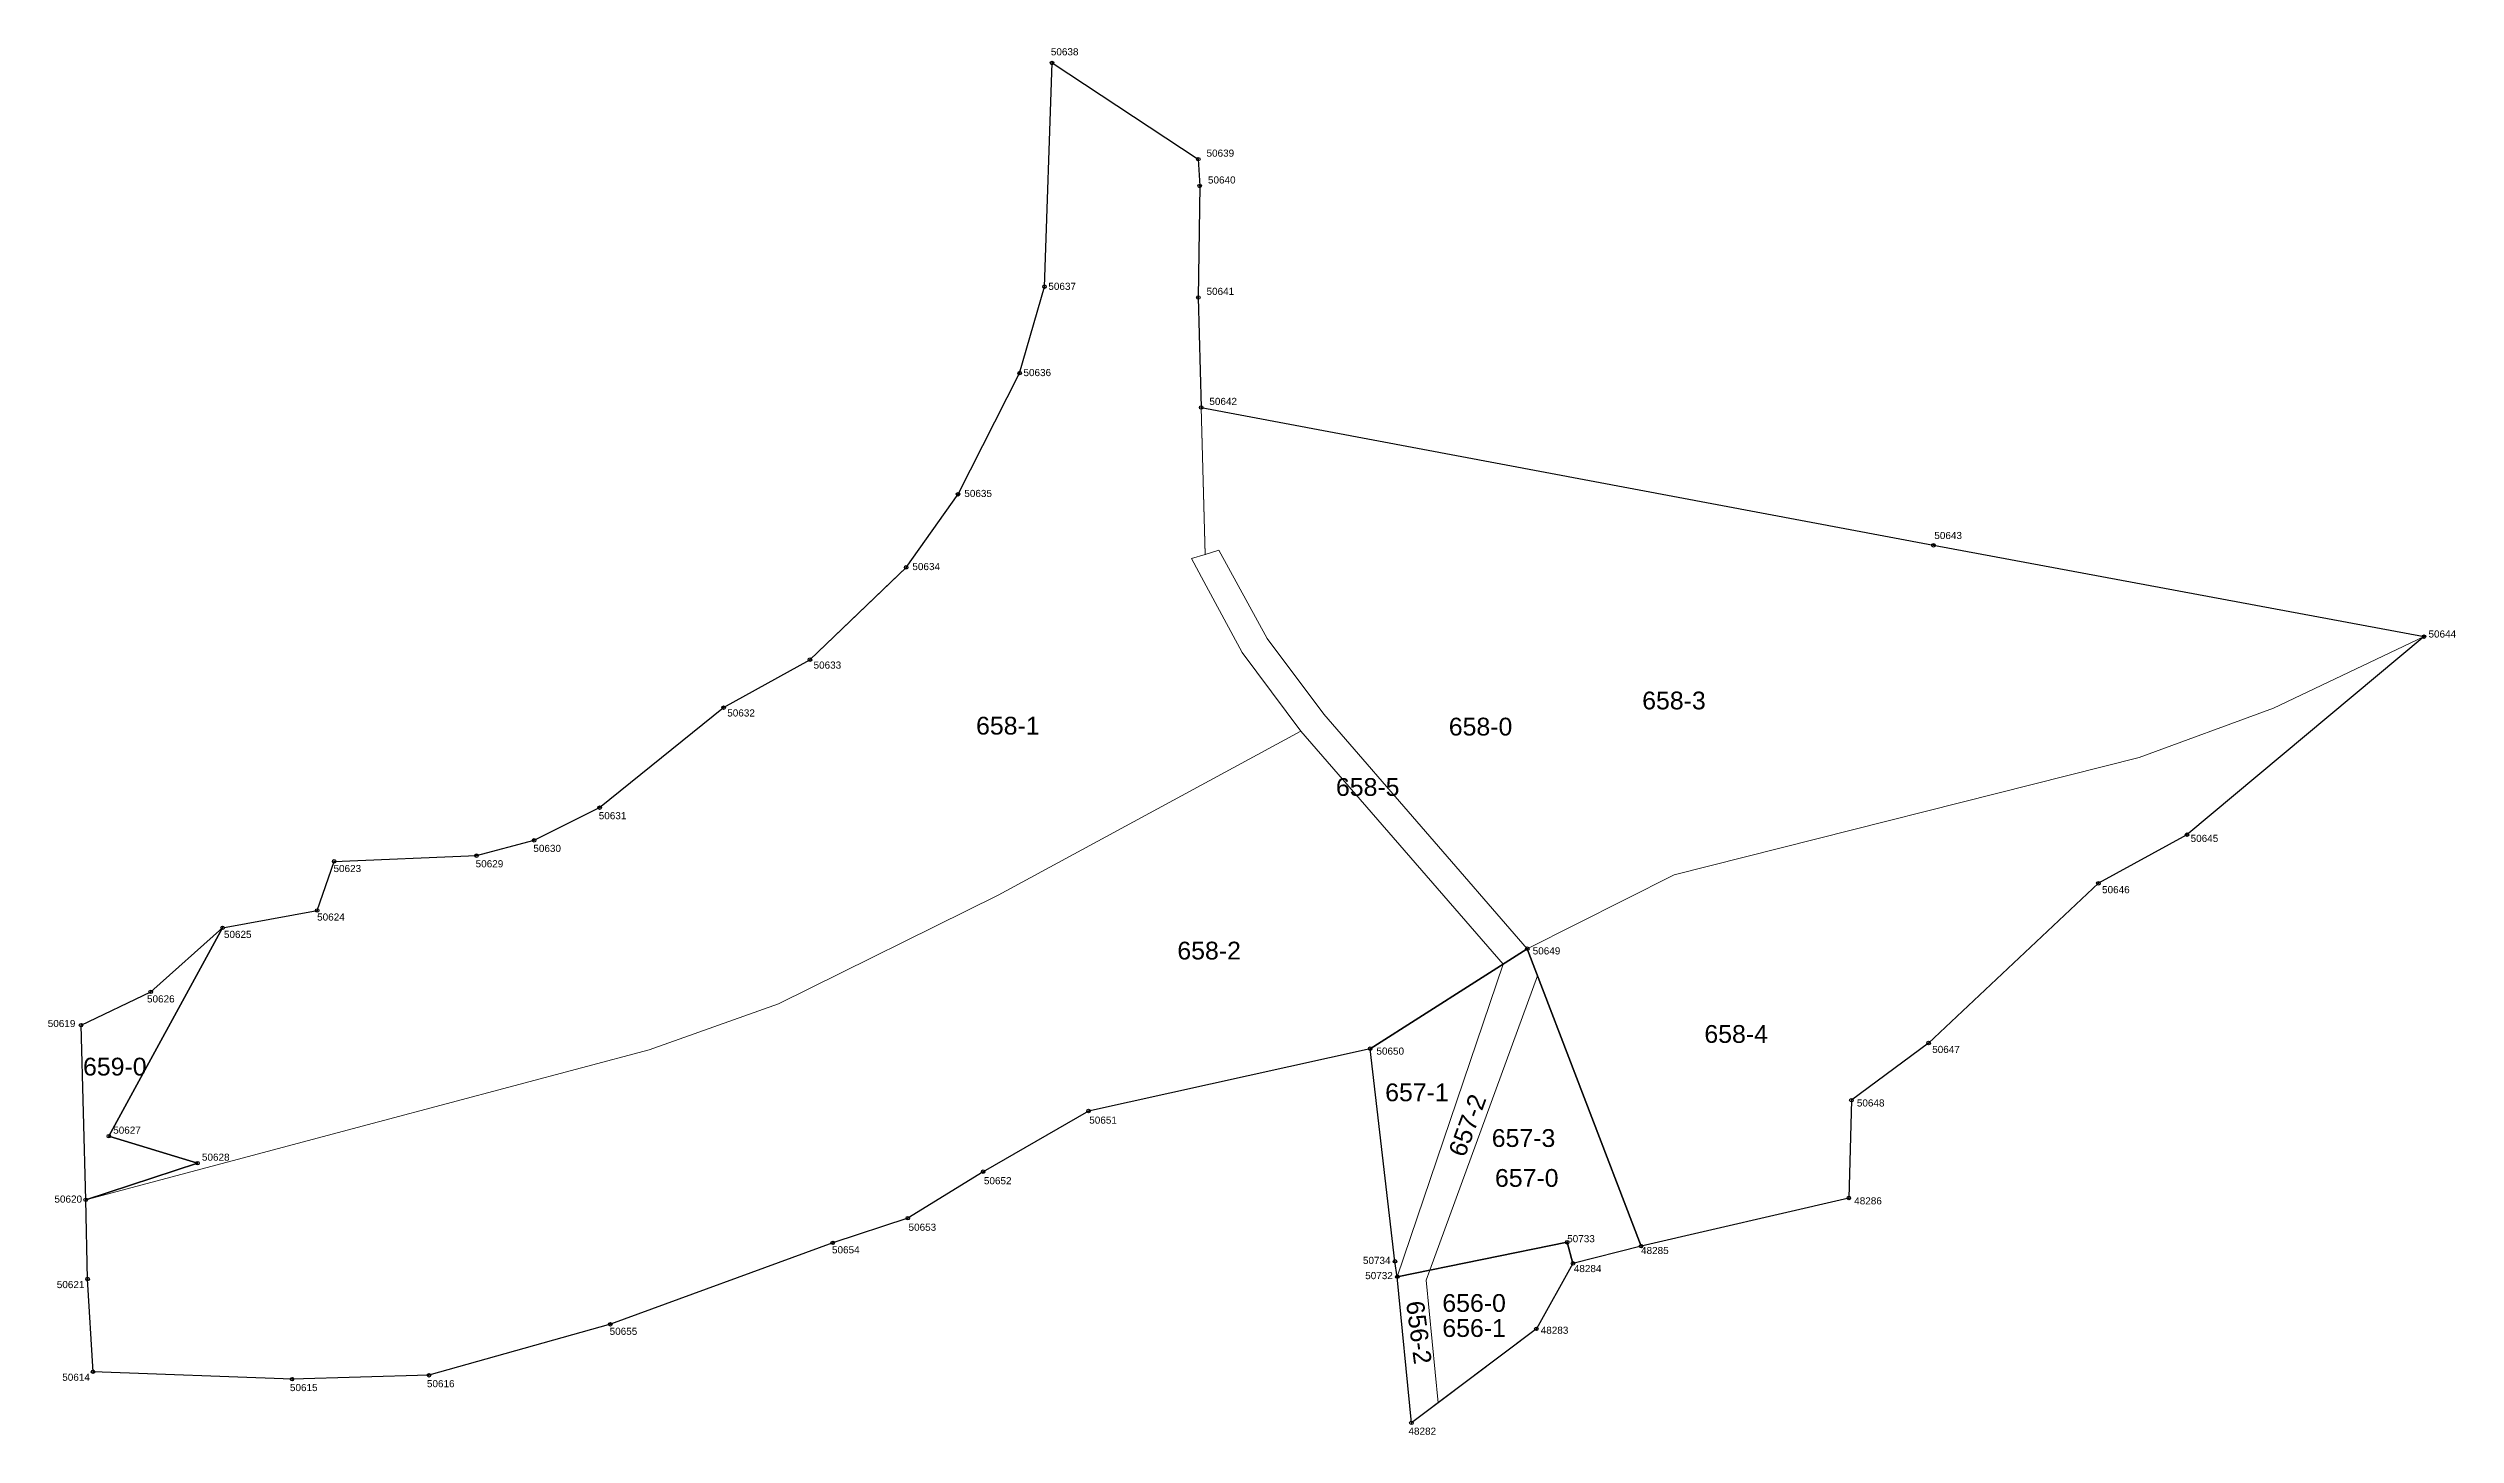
# Model space of a CAD drawing. Header units: metres. Extents: x 7509306 to 7511703, y 4689214 to 4691173.
# Drawn here: x 7509305.9 to 7509644.3, y 4689693.6 to 4689888.5 of the extents above; entities that cross this region are included whole.
import ezdxf

# ---------------------------------------------------------------- set-up
doc = ezdxf.new("R2010")
doc.units = ezdxf.units.M
doc.header["$PDMODE"] = 32
doc.header["$PDSIZE"] = 0.5
for name, color, linetype in [('Nr e Pikave Gjeodezike te Parceles Baze', 7, 'Continuous'), ('Nr Parceles Baze', 7, 'Continuous'), ('Parcela Baze', 7, 'Continuous'), ('Pikat', 7, 'Continuous')]:
    doc.layers.add(name, color=color, linetype=linetype)
doc.layers.add('Nr-Ri', color=1, linetype='Continuous', lineweight=0)
doc.layers.add('Par-Re', color=1, linetype='Continuous', lineweight=0)
doc.styles.get("Standard").update_dxf_attribs({"font": 'arial.ttf'})

msp = doc.modelspace()

# ---------------------------------------------------------------- linework, layer by layer
at = {"layer": 'Par-Re', "linetype": 'Continuous'}
for points in [[(7509320.36, 4689755.86), (7509310.56, 4689751.17), (7509311.21, 4689726.61), (7509311.21, 4689726.6), (7509352.35, 4689737.59), (7509390.42, 4689747.68), (7509408.59, 4689754.15), (7509439.48, 4689769.46), (7509482, 4689792.48), (7509473.73, 4689803.58), (7509468.35, 4689813.54), (7509466.61, 4689816.76), (7509468.55, 4689817.35), (7509467.98, 4689838), (7509467.58, 4689853.47), (7509467.78, 4689869.14), (7509467.58, 4689872.91), (7509447.03, 4689886.44), (7509445.97, 4689854.98), (7509442.47, 4689842.85), (7509433.82, 4689825.8), (7509426.52, 4689815.52), (7509424.46, 4689813.54), (7509413, 4689802.54), (7509400.87, 4689795.81), (7509383.44, 4689781.75), (7509374.25, 4689777.16), (7509366.14, 4689775), (7509346.13, 4689774.19), (7509343.74, 4689767.29), (7509330.46, 4689764.85)], [(7509468.55, 4689817.3), (7509467.98, 4689838)], [(7509311.24, 4689726.61), (7509352.35, 4689737.59), (7509390.42, 4689747.68), (7509408.59, 4689754.15), (7509439.48, 4689769.46), (7509482, 4689792.48)]]:
    msp.add_lwpolyline(points, dxfattribs=at)
for points in [[(7509599.8, 4689788.8), (7509618.69, 4689795.72), (7509639.85, 4689805.79), (7509639.85, 4689805.79), (7509570.9, 4689818.63), (7509467.98, 4689838), (7509468.55, 4689817.35), (7509470.47, 4689817.93), (7509477.24, 4689805.53), (7509485.25, 4689794.87), (7509513.82, 4689761.92), (7509534.46, 4689772.3)], [(7509570.22, 4689748.65), (7509594.09, 4689771.11), (7509606.54, 4689777.94), (7509639.85, 4689805.79), (7509618.69, 4689795.72), (7509599.8, 4689788.8), (7509534.46, 4689772.3), (7509513.82, 4689761.92), (7509529.81, 4689720.1), (7509559.01, 4689726.86), (7509559.38, 4689740.62)], [(7509482, 4689792.48), (7509510.42, 4689759.74), (7509491.74, 4689747.86), (7509452.16, 4689739.09), (7509437.35, 4689730.57), (7509426.76, 4689724.04), (7509416.2, 4689720.57), (7509384.95, 4689709.11), (7509359.46, 4689701.95), (7509340.21, 4689701.4), (7509312.25, 4689702.45), (7509311.48, 4689715.48), (7509311.21, 4689726.61), (7509352.35, 4689737.59), (7509390.42, 4689747.68), (7509408.59, 4689754.15), (7509439.48, 4689769.46)], [(7509510.42, 4689759.74), (7509491.74, 4689747.86), (7509495.22, 4689717.96), (7509495.55, 4689715.81)], [(7509515.27, 4689758.11), (7509513.82, 4689761.92), (7509510.43, 4689759.76), (7509495.55, 4689715.81), (7509500.12, 4689716.74)], [(7509515.27, 4689758.12), (7509500.12, 4689716.74), (7509519.43, 4689720.65), (7509519.48, 4689720.48), (7509520.24, 4689717.67), (7509529.81, 4689720.1)], [(7509520.24, 4689717.67), (7509519.48, 4689720.48), (7509519.43, 4689720.65), (7509500.12, 4689716.74), (7509499.61, 4689715.34), (7509501.29, 4689698.08), (7509515.1, 4689708.48)], [(7509499.61, 4689715.34), (7509500.12, 4689716.74), (7509495.55, 4689715.81), (7509497.54, 4689695.27), (7509501.29, 4689698.09)]]:
    msp.add_lwpolyline(points, close=True, dxfattribs=at)
at = {"layer": 'Parcela Baze'}
for points in [[(7509311.21, 4689726.61), (7509326.93, 4689731.76), (7509314.46, 4689735.56), (7509330.46, 4689764.85), (7509343.74, 4689767.29), (7509346.13, 4689774.19), (7509366.14, 4689775), (7509374.25, 4689777.16), (7509383.44, 4689781.75), (7509400.87, 4689795.81), (7509413, 4689802.54), (7509426.52, 4689815.52), (7509433.82, 4689825.8), (7509442.47, 4689842.85), (7509445.97, 4689854.98), (7509447.03, 4689886.44), (7509467.58, 4689872.91), (7509467.78, 4689869.14), (7509467.58, 4689853.47), (7509467.98, 4689838), (7509570.9, 4689818.63), (7509639.85, 4689805.79), (7509606.54, 4689777.94), (7509594.09, 4689771.11), (7509570.22, 4689748.65), (7509559.38, 4689740.62), (7509559.01, 4689726.86), (7509529.81, 4689720.1), (7509513.82, 4689761.92), (7509491.74, 4689747.86), (7509452.16, 4689739.09), (7509437.35, 4689730.57), (7509426.76, 4689724.04), (7509416.2, 4689720.57), (7509384.95, 4689709.11), (7509359.46, 4689701.95), (7509340.21, 4689701.4), (7509312.25, 4689702.45), (7509311.48, 4689715.48), (7509311.21, 4689726.61)], [(7509320.36, 4689755.86), (7509330.46, 4689764.85), (7509314.46, 4689735.56), (7509326.93, 4689731.76), (7509311.21, 4689726.61), (7509310.56, 4689751.17), (7509320.36, 4689755.86)], [(7509520.24, 4689717.67), (7509519.43, 4689720.65), (7509495.55, 4689715.81), (7509495.22, 4689717.96), (7509491.74, 4689747.86), (7509513.82, 4689761.92), (7509529.81, 4689720.1), (7509520.24, 4689717.67)], [(7509515.1, 4689708.48), (7509497.54, 4689695.26), (7509495.55, 4689715.81), (7509519.43, 4689720.65), (7509520.24, 4689717.67), (7509515.1, 4689708.48)]]:
    msp.add_lwpolyline(points, dxfattribs=at)
at = {"layer": 'Pikat'}
for p in [(7509447.03, 4689886.44), (7509467.58, 4689872.91), (7509467.78, 4689869.14), (7509445.97, 4689854.98), (7509467.58, 4689853.47), (7509442.47, 4689842.85), (7509467.98, 4689838), (7509433.82, 4689825.8), (7509570.9, 4689818.63), (7509426.52, 4689815.52), (7509639.85, 4689805.79), (7509413, 4689802.54), (7509400.87, 4689795.81), (7509383.44, 4689781.75), (7509374.25, 4689777.16), (7509606.54, 4689777.94), (7509346.13, 4689774.19), (7509366.14, 4689775), (7509594.09, 4689771.11), (7509343.74, 4689767.29), (7509330.46, 4689764.85), (7509513.82, 4689761.92), (7509320.36, 4689755.86), (7509310.56, 4689751.17), (7509570.22, 4689748.65), (7509491.74, 4689747.86), (7509452.16, 4689739.09), (7509559.38, 4689740.62), (7509314.46, 4689735.56), (7509326.93, 4689731.76), (7509437.35, 4689730.57), (7509311.21, 4689726.61), (7509559.01, 4689726.86), (7509426.76, 4689724.04), (7509416.2, 4689720.57), (7509519.43, 4689720.65), (7509529.81, 4689720.1), (7509311.48, 4689715.48), (7509495.22, 4689717.96), (7509495.55, 4689715.81), (7509520.24, 4689717.67), (7509384.95, 4689709.11), (7509515.1, 4689708.48), (7509312.25, 4689702.45), (7509340.21, 4689701.4), (7509359.46, 4689701.95), (7509497.54, 4689695.26)]:
    msp.add_point(p, dxfattribs=at)

# ---------------------------------------------------------------- texts
at = {"layer": 'Nr e Pikave Gjeodezike te Parceles Baze'}
for s, p in [('50638', (7509446.86, 4689887.51)), ('50639', (7509468.74, 4689873.26)), ('50640', (7509468.94, 4689869.49)), ('50637', (7509446.51, 4689854.54)), ('50641', (7509468.74, 4689853.83)), ('50636', (7509443.01, 4689842.41)), ('50642', (7509469.14, 4689838.36)), ('50635', (7509434.7, 4689825.42)), ('50643', (7509571.03, 4689819.51)), ('50634', (7509427.4, 4689815.14)), ('50644', (7509640.48, 4689805.66)), ('50633', (7509413.51, 4689801.29)), ('50632', (7509401.38, 4689794.56)), ('50631', (7509383.32, 4689780.12)), ('50630', (7509374.13, 4689775.52)), ('50645', (7509607.05, 4689776.93)), ('50623', (7509346.04, 4689772.69)), ('50629', (7509366.02, 4689773.36)), ('50646', (7509594.6, 4689769.72)), ('50624', (7509343.74, 4689765.87)), ('50625', (7509330.64, 4689763.43)), ('50649', (7509514.58, 4689761.11)), ('50626', (7509319.83, 4689754.36)), ('50619', (7509305.88, 4689750.9)), ('50650', (7509492.62, 4689747.02)), ('50647', (7509570.73, 4689747.26)), ('50648', (7509560.14, 4689739.73)), ('50627', (7509315.08, 4689735.91)), ('50651', (7509452.26, 4689737.32)), ('50628', (7509327.55, 4689732.11)), ('50652', (7509437.45, 4689728.8)), ('50620', (7509306.82, 4689726.22)), ('48286', (7509559.77, 4689725.97)), ('50653', (7509426.86, 4689722.26)), ('50733', (7509519.43, 4689720.65)), ('50654', (7509416.1, 4689719.09)), ('50734', (7509490.72, 4689717.6)), ('48285', (7509529.81, 4689718.99)), ('50621', (7509307.15, 4689714.2)), ('50732', (7509491.04, 4689715.46)), ('48284', (7509520.36, 4689716.45)), ('50655', (7509384.85, 4689707.63)), ('48283', (7509515.71, 4689707.78)), ('50614', (7509307.92, 4689701.17)), ('50615', (7509339.92, 4689699.72)), ('50616', (7509359.17, 4689700.27)), ('48282', (7509497.12, 4689693.59))]:
    msp.add_text(s, height=1, dxfattribs=at).set_placement(p)
at = {"layer": 'Nr Parceles Baze'}
for s, p in [('658-0', (7509502.79, 4689791.89)), ('659-0', (7509310.84, 4689744.09)), ('657-0', (7509509.28, 4689728.44)), ('656-0', (7509501.88, 4689710.86))]:
    msp.add_text(s, height=2.5, dxfattribs=at).set_placement(p)
at = {"layer": 'Nr-Ri'}
for s, p in [('658-3', (7509529.97, 4689795.56)), ('658-1', (7509436.35, 4689792.02)), ('658-5', (7509486.93, 4689783.4)), ('658-2', (7509464.64, 4689760.4)), ('658-4', (7509538.71, 4689748.68)), ('657-1', (7509493.85, 4689740.47)), ('657-3', (7509508.83, 4689734.05)), ('656-1', (7509501.88, 4689707.34))]:
    msp.add_text(s, height=2.5, dxfattribs=at).set_placement(p)
msp.add_text('657-2', height=2.5, rotation=69.6929, dxfattribs=at).set_placement((7509505.02, 4689732.47))
at = {"layer": 'Nr-Ri', "linetype": 'Continuous'}
msp.add_text('656-2', height=2.5, rotation=277.4107, dxfattribs=at).set_placement((7509496.78, 4689712.24))

doc.saveas('drawing.dxf')
